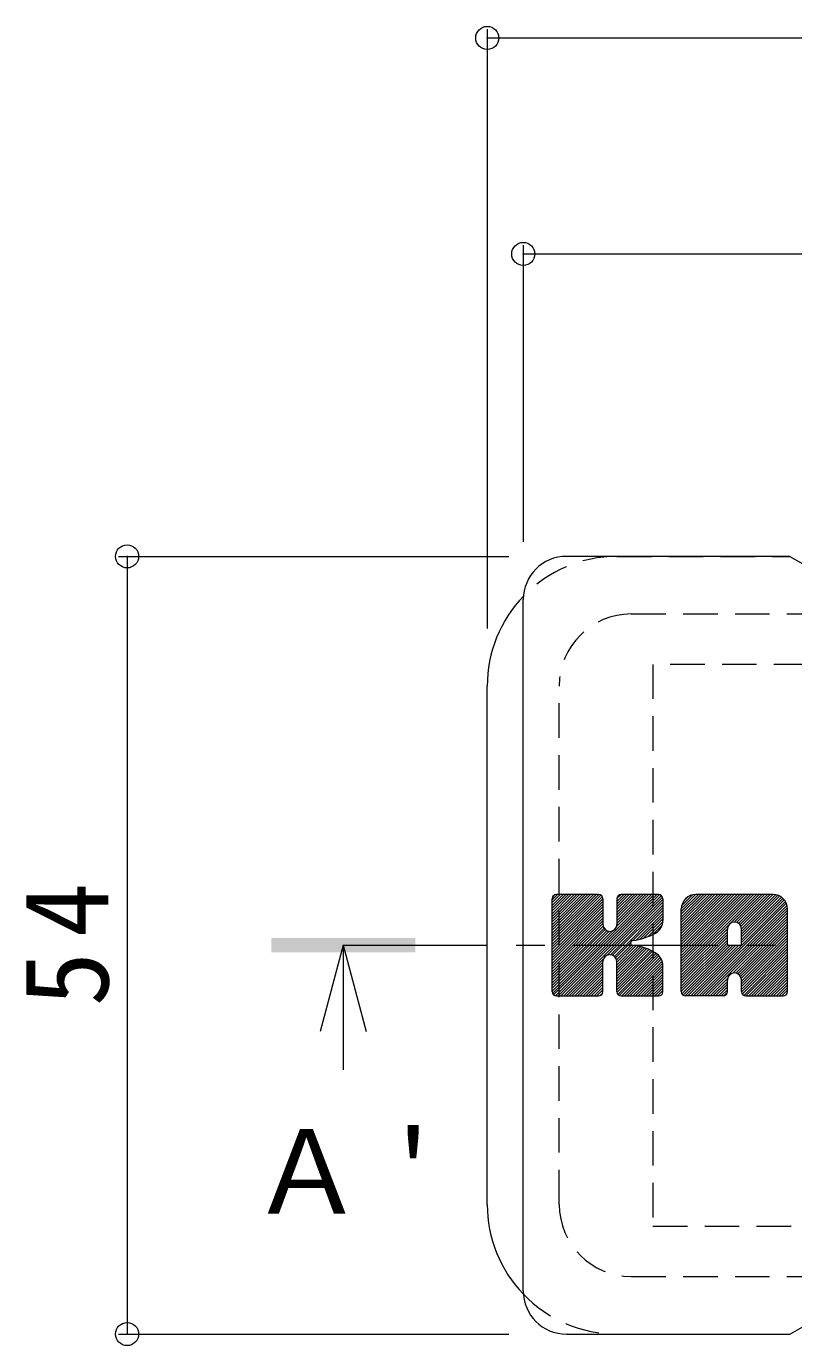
# Model space of a CAD drawing. Units: millimetres on the paper, enlarged 3 times, with parts at other scales. Extents: x -559 to 559, y -405 to 425.
# Drawn here: x -506.5 to -426.6, y -130.8 to 6.6 of the extents above; entities that cross this region are included whole.
import ezdxf

# ---------------------------------------------------------------- set-up
doc = ezdxf.new("R2010")
doc.units = ezdxf.units.MM
doc.header["$LTSCALE"] = 3
doc.header["$PDMODE"] = 32
doc.header["$PDSIZE"] = 2.4
doc.linetypes.add('CHAIN1', pattern=[8, 5, -1, 1, -1])
doc.linetypes.add('DASHED1', pattern=[1.8, 1.2, -0.6])
for name, color, linetype, lineweight in [('D-4', 7, 'Continuous', 18), ('D-5', 4, 'Continuous', 18), ('D-7', 6, 'Continuous', 9), ('D-8', 4, 'Continuous', 18)]:
    doc.layers.add(name, color=color, linetype=linetype, lineweight=lineweight)
doc.styles.add('ＭＳ ゴシック', font='')
doc.styles.get('ＭＳ ゴシック').set_extended_font_data('MS Gothic')

msp = doc.modelspace()

# ---------------------------------------------------------------- linework, layer by layer
at = {"layer": 'D-4'}
for p, q in [((-458.485, 6.33), (-458.485, -56.07)), ((-458.485, 5.43), (-369.985, 5.43)), ((-454.734, -16.17), (-454.734, -47.07)), ((-454.734, -17.07), (-373.734, -17.07)), ((-496.885, -48.57), (-456.234, -48.57)), ((-495.985, -48.57), (-495.985, -129.57)), ((-496.885, -129.57), (-456.234, -129.57))]:
    msp.add_line(p, q, dxfattribs=at)
for p in [(-458.485, 5.43), (-454.734, -17.07), (-495.985, -48.57), (-495.985, -129.57)]:
    msp.add_point(p, dxfattribs=at)
at = {"layer": 'D-5'}
for q in [(-475.884, -98.07), (-471.084, -98.07), (-473.484, -102.043)]:
    msp.add_line((-473.484, -89.07), q, dxfattribs=at)
at = {"layer": 'D-5', "linetype": 'CHAIN1'}
msp.add_line((-473.484, -89.07), (-355.185, -89.07), dxfattribs=at)
at = {"layer": 'D-5'}
msp.add_solid([(-480.984, -89.82), (-465.984, -89.82), (-480.984, -88.32), (-465.984, -88.32)], dxfattribs=at)
at = {"layer": 'D-7'}
for p, q in [((-426.984, -48.57), (-450.234, -48.57)), ((-426.984, -48.57), (-421.734, -51.57)), ((-454.734, -125.07), (-454.734, -53.07)), ((-458.484, -116.07), (-458.484, -62.07)), ((-451.735, -88.375), (-447.144, -83.784)), ((-451.735, -88.087), (-447.431, -83.784)), ((-451.735, -87.8), (-447.719, -83.784)), ((-451.735, -87.512), (-448.006, -83.784)), ((-451.735, -87.224), (-448.294, -83.784)), ((-451.735, -86.937), (-448.582, -83.784)), ((-451.735, -86.649), (-448.869, -83.784)), ((-451.735, -86.362), (-449.157, -83.784)), ((-451.735, -86.074), (-449.444, -83.784)), ((-451.735, -85.786), (-449.732, -83.784)), ((-451.735, -85.499), (-450.02, -83.784)), ((-451.735, -85.211), (-450.307, -83.784)), ((-451.735, -84.924), (-450.595, -83.784)), ((-451.735, -84.636), (-450.882, -83.784)), ((-451.735, -84.348), (-451.17, -83.784)), ((-451.735, -88.662), (-446.857, -83.785)), ((-451.695, -94.087), (-441.392, -83.784)), ((-451.571, -94.251), (-441.104, -83.784)), ((-451.378, -94.345), (-440.817, -83.784)), ((-446.886, -83.784), (-451.282, -83.784)), ((-451.101, -94.356), (-440.542, -83.797)), ((-445.02, -87.125), (-441.679, -83.784)), ((-444.985, -86.802), (-441.967, -83.784)), ((-444.985, -86.514), (-442.255, -83.784)), ((-444.985, -86.226), (-442.542, -83.784)), ((-444.985, -85.939), (-442.83, -83.784)), ((-444.985, -85.651), (-443.117, -83.784)), ((-444.985, -85.364), (-443.405, -83.784)), ((-444.985, -85.076), (-443.693, -83.784)), ((-444.985, -84.788), (-443.98, -83.784)), ((-444.985, -84.501), (-444.268, -83.784)), ((-444.984, -84.213), (-444.556, -83.784)), ((-440.648, -83.784), (-444.532, -83.784)), ((-438.278, -91.886), (-430.175, -83.784)), ((-438.278, -91.599), (-430.463, -83.784)), ((-438.278, -91.311), (-430.751, -83.784)), ((-438.278, -91.023), (-431.038, -83.784)), ((-438.278, -90.736), (-431.326, -83.784)), ((-438.278, -90.448), (-431.613, -83.784)), ((-438.278, -90.161), (-431.901, -83.784)), ((-438.278, -89.873), (-432.189, -83.784)), ((-438.278, -89.585), (-432.476, -83.784)), ((-438.278, -89.298), (-432.764, -83.784)), ((-438.278, -89.01), (-433.051, -83.784)), ((-438.278, -88.723), (-433.339, -83.784)), ((-438.278, -88.435), (-433.627, -83.784)), ((-438.278, -88.147), (-433.914, -83.784)), ((-438.278, -87.86), (-434.202, -83.784)), ((-438.278, -87.572), (-434.489, -83.784)), ((-438.278, -87.285), (-434.777, -83.784)), ((-438.278, -86.997), (-435.065, -83.784)), ((-438.278, -86.709), (-435.352, -83.784)), ((-438.278, -86.422), (-435.64, -83.784)), ((-438.278, -86.134), (-435.927, -83.784)), ((-438.278, -85.847), (-436.215, -83.784)), ((-438.278, -85.559), (-436.503, -83.784)), ((-438.278, -85.271), (-436.79, -83.784)), ((-428.725, -83.784), (-436.768, -83.784)), ((-432.764, -86.66), (-429.888, -83.784)), ((-432.514, -86.698), (-429.6, -83.784)), ((-432.323, -86.794), (-429.313, -83.784)), ((-432.174, -86.933), (-429.025, -83.784)), ((-432.067, -87.113), (-428.737, -83.784)), ((-432.012, -87.346), (-428.471, -83.805)), ((-451.735, -88.95), (-446.641, -83.856)), ((-451.735, -89.238), (-446.499, -84.002)), ((-451.735, -89.525), (-446.433, -84.224)), ((-451.735, -93.903), (-451.735, -84.237)), ((-451.735, -89.813), (-446.433, -84.511)), ((-451.735, -90.1), (-446.433, -84.799)), ((-451.735, -90.388), (-446.433, -85.087)), ((-451.657, -83.983), (-451.535, -83.862)), ((-450.813, -94.356), (-440.352, -83.894)), ((-450.525, -94.356), (-440.231, -84.061)), ((-446.433, -84.237), (-446.433, -86.901)), ((-446, -90.118), (-440.195, -84.313)), ((-445.656, -90.062), (-440.195, -84.6)), ((-445.427, -90.12), (-440.195, -84.888)), ((-445.251, -90.231), (-440.195, -85.176)), ((-444.985, -84.237), (-444.985, -86.901)), ((-440.195, -84.237), (-440.195, -86.489)), ((-438.236, -84.942), (-437.119, -83.825)), ((-437.994, -84.412), (-437.649, -84.068)), ((-437.296, -94.356), (-427.44, -84.5)), ((-437.008, -94.356), (-427.342, -84.689)), ((-436.721, -94.356), (-427.267, -84.902)), ((-436.433, -94.356), (-427.222, -85.145)), ((-432.011, -87.632), (-428.242, -83.863)), ((-432.011, -87.92), (-428.039, -83.948)), ((-432.011, -88.207), (-427.86, -84.056)), ((-432.011, -88.495), (-427.7, -84.185)), ((-432.011, -88.783), (-427.56, -84.332)), ((-451.735, -90.676), (-446.433, -85.374)), ((-451.735, -90.963), (-446.433, -85.662)), ((-451.735, -91.251), (-446.433, -85.949)), ((-451.735, -91.538), (-446.433, -86.237)), ((-451.735, -91.826), (-446.433, -86.525)), ((-443.322, -88.59), (-440.195, -85.463)), ((-442.981, -88.537), (-440.195, -85.751)), ((-442.614, -88.458), (-440.195, -86.038)), ((-442.215, -88.346), (-440.195, -86.326)), ((-438.278, -93.903), (-438.278, -85.294)), ((-436.146, -94.356), (-427.215, -85.425)), ((-435.858, -94.356), (-427.215, -85.712)), ((-435.57, -94.356), (-427.215, -86)), ((-432.903, -91.976), (-427.215, -86.288)), ((-427.215, -93.903), (-427.215, -85.294)), ((-451.735, -92.114), (-446.433, -86.812)), ((-451.735, -92.401), (-446.411, -87.078)), ((-451.735, -92.689), (-446.326, -87.28)), ((-451.735, -92.976), (-446.196, -87.437)), ((-451.735, -93.264), (-446.024, -87.553)), ((-451.735, -93.839), (-445.485, -87.589)), ((-451.735, -93.552), (-445.802, -87.619)), ((-441.77, -88.189), (-440.201, -86.619)), ((-441.25, -87.957), (-440.279, -86.985)), ((-438.278, -92.174), (-433.482, -87.378)), ((-438.278, -92.461), (-433.482, -87.666)), ((-433.482, -88.957), (-433.482, -87.396)), ((-432.611, -91.972), (-427.215, -86.575)), ((-432.399, -92.046), (-427.215, -86.863)), ((-432.233, -92.168), (-427.215, -87.15)), ((-432.107, -92.33), (-427.215, -87.438)), ((-432.028, -92.538), (-427.215, -87.726)), ((-432.011, -88.957), (-432.011, -87.396)), ((-445.116, -90.384), (-443.557, -88.825)), ((-445.027, -90.582), (-443.475, -89.03)), ((-445, -90.843), (-443.257, -89.1)), ((-445, -91.131), (-442.996, -89.126)), ((-445, -91.418), (-442.747, -89.165)), ((-445, -91.706), (-442.509, -89.215)), ((-445, -91.993), (-442.282, -89.275)), ((-438.278, -92.749), (-433.482, -87.953)), ((-438.278, -93.037), (-433.482, -88.241)), ((-438.278, -93.324), (-433.482, -88.528)), ((-438.278, -93.612), (-433.482, -88.816)), ((-438.278, -93.899), (-433.44, -89.062)), ((-438.218, -94.127), (-433.199, -89.108)), ((-438.08, -94.277), (-432.911, -89.108)), ((-437.869, -94.353), (-432.624, -89.108)), ((-437.584, -94.356), (-432.336, -89.108)), ((-432.162, -89.108), (-433.331, -89.108)), ((-432.011, -92.809), (-427.215, -88.013)), ((-432.011, -93.097), (-427.215, -88.301)), ((-432.011, -93.384), (-427.215, -88.588)), ((-432.011, -93.672), (-427.215, -88.876)), ((-432.008, -93.956), (-427.215, -89.164)), ((-450.238, -94.356), (-446.375, -90.492)), ((-445, -92.281), (-442.064, -89.345)), ((-445, -92.569), (-441.854, -89.423)), ((-445, -92.856), (-441.652, -89.508)), ((-445, -93.144), (-441.458, -89.602)), ((-445, -93.431), (-441.271, -89.702)), ((-445, -93.719), (-441.09, -89.81)), ((-444.99, -93.997), (-440.917, -89.924)), ((-444.896, -94.191), (-440.751, -90.045)), ((-444.733, -94.315), (-440.601, -90.183)), ((-444.486, -94.356), (-440.471, -90.341)), ((-444.198, -94.356), (-440.361, -90.518)), ((-431.928, -94.164), (-427.215, -89.451)), ((-431.776, -94.3), (-427.215, -89.739)), ((-431.544, -94.356), (-427.215, -90.026)), ((-431.256, -94.356), (-427.215, -90.314)), ((-430.969, -94.356), (-427.215, -90.602)), ((-449.95, -94.356), (-446.433, -90.838)), ((-449.663, -94.356), (-446.433, -91.126)), ((-449.375, -94.356), (-446.433, -91.414)), ((-449.087, -94.356), (-446.433, -91.701)), ((-448.8, -94.356), (-446.433, -91.989)), ((-446.433, -93.903), (-446.433, -90.776)), ((-445, -93.903), (-445, -90.776)), ((-443.911, -94.356), (-440.274, -90.718)), ((-443.623, -94.356), (-440.213, -90.945)), ((-443.336, -94.356), (-440.187, -91.207)), ((-443.048, -94.356), (-440.187, -91.495)), ((-442.76, -94.356), (-440.187, -91.783)), ((-440.187, -93.903), (-440.187, -91.222)), ((-430.681, -94.356), (-427.215, -90.889)), ((-430.394, -94.356), (-427.215, -91.177)), ((-430.106, -94.356), (-427.215, -91.464)), ((-429.818, -94.356), (-427.215, -91.752)), ((-429.531, -94.356), (-427.215, -92.04)), ((-448.512, -94.356), (-446.433, -92.276)), ((-448.225, -94.356), (-446.433, -92.564)), ((-447.937, -94.356), (-446.433, -92.852)), ((-447.649, -94.356), (-446.433, -93.139)), ((-447.362, -94.356), (-446.433, -93.427)), ((-442.473, -94.356), (-440.187, -92.07)), ((-442.185, -94.356), (-440.187, -92.358)), ((-441.898, -94.356), (-440.187, -92.645)), ((-441.61, -94.356), (-440.187, -92.933)), ((-441.322, -94.356), (-440.187, -93.221)), ((-435.283, -94.356), (-433.465, -92.538)), ((-434.995, -94.356), (-433.482, -92.842)), ((-434.708, -94.356), (-433.482, -93.13)), ((-434.42, -94.356), (-433.482, -93.418)), ((-433.482, -93.903), (-433.482, -92.695)), ((-432.011, -93.903), (-432.011, -92.695)), ((-429.243, -94.356), (-427.215, -92.327)), ((-428.956, -94.356), (-427.215, -92.615)), ((-428.668, -94.356), (-427.215, -92.902)), ((-428.38, -94.356), (-427.215, -93.19)), ((-451.282, -94.356), (-446.886, -94.356)), ((-447.074, -94.356), (-446.433, -93.714)), ((-446.772, -94.341), (-446.448, -94.017)), ((-444.547, -94.356), (-440.64, -94.356)), ((-441.035, -94.356), (-440.187, -93.508)), ((-440.747, -94.356), (-440.187, -93.796)), ((-440.37, -94.266), (-440.277, -94.173)), ((-433.935, -94.356), (-437.825, -94.356)), ((-434.132, -94.356), (-433.482, -93.705)), ((-433.833, -94.344), (-433.494, -94.004)), ((-431.558, -94.356), (-427.668, -94.356)), ((-428.093, -94.356), (-427.215, -93.478)), ((-427.805, -94.356), (-427.215, -93.765)), ((-427.474, -94.312), (-427.259, -94.096)), ((-421.734, -126.57), (-426.931, -129.57)), ((-450.234, -129.57), (-426.931, -129.57))]:
    msp.add_line(p, q, dxfattribs=at)
at = {"layer": 'D-7', "linetype": 'DASHED1'}
for p, q in [((-444.985, -48.57), (-426.984, -48.57)), ((-443.484, -54.57), (-414.235, -54.57)), ((-450.985, -116.07), (-450.985, -62.07)), ((-443.484, -123.57), (-414.235, -123.57)), ((-444.985, -129.57), (-426.931, -129.57))]:
    msp.add_line(p, q, dxfattribs=at)
at = {"layer": 'D-7'}
for centre, radius, start, end in [((-450.234, -53.07), 4.5, 90, 180), ((-444.985, -62.07), 13.5, 136.1502, 180), ((-451.282, -84.237), 0.453, 90, 180), ((-446.886, -84.237), 0.453, 0, 90), ((-444.532, -84.237), 0.453, 90, 180), ((-440.648, -84.237), 0.453, 0, 90), ((-436.768, -85.294), 1.51, 90, 180), ((-428.725, -85.294), 1.51, 0, 90), ((-441.705, -86.489), 1.51, 299.42073, 0), ((-445.709, -86.901), 0.724, 180, 0), ((-444.17, -82.118), 6.528, 277.33171, 299.42073), ((-432.746, -87.396), 0.736, 0, 180), ((-443.305, -88.843), 0.253, 97.33171, 266.57183), ((-443.603, -93.817), 4.73, 53.71985, 86.57183), ((-433.331, -88.957), 0.151, 180, 270), ((-432.162, -88.957), 0.151, 270, 0), ((-445.717, -90.776), 0.717, 0, 180), ((-441.697, -91.222), 1.51, 0, 53.71985), ((-432.746, -92.695), 0.736, 0, 180), ((-451.282, -93.903), 0.453, 180, 270), ((-446.886, -93.903), 0.453, 270, 0), ((-444.547, -93.903), 0.453, 180, 270), ((-440.64, -93.903), 0.453, 270, 0), ((-437.825, -93.903), 0.453, 180, 270), ((-433.935, -93.903), 0.453, 270, 0), ((-431.558, -93.903), 0.453, 180, 270), ((-427.668, -93.903), 0.453, 270, 0), ((-444.985, -116.07), 13.5, 180, 223.84982), ((-450.234, -125.07), 4.5, 180, 270)]:
    msp.add_arc(centre, radius, start, end, dxfattribs=at)
at = {"layer": 'D-7', "linetype": 'DASHED1'}
for centre, radius, start, end in [((-444.985, -62.07), 13.5, 90, 136.1502), ((-443.484, -62.07), 7.5, 90, 180), ((-443.484, -116.07), 7.5, 180, 270), ((-444.985, -116.07), 13.5, 223.84982, 270)]:
    msp.add_arc(centre, radius, start, end, dxfattribs=at)
at = {"layer": 'D-8', "linetype": 'DASHED1'}
for p, q in [((-387.235, -59.82), (-441.235, -59.82)), ((-441.235, -59.82), (-441.235, -118.32))]:
    msp.add_line(p, q, dxfattribs=at)
msp.add_lwpolyline([(-441.235, -118.32), (-387.235, -118.32), (-387.235, -59.82)], dxfattribs=at)

# ---------------------------------------------------------------- texts
at = {"layer": 'D-4', "color": 2, "insert": (-497.785, -95.445), "char_height": 8.798, "attachment_point": 7, "rotation": 90, "style": 'ＭＳ ゴシック'}
msp.add_mtext('\\T1.27;\\W0.95;54', dxfattribs=at)
at = {"layer": 'D-5', "color": 2, "insert": (-483.234, -117.043), "char_height": 8.798, "attachment_point": 7, "style": 'ＭＳ ゴシック'}
msp.add_mtext("\\T1.17;Ａ'", dxfattribs=at)

doc.saveas('drawing.dxf')
